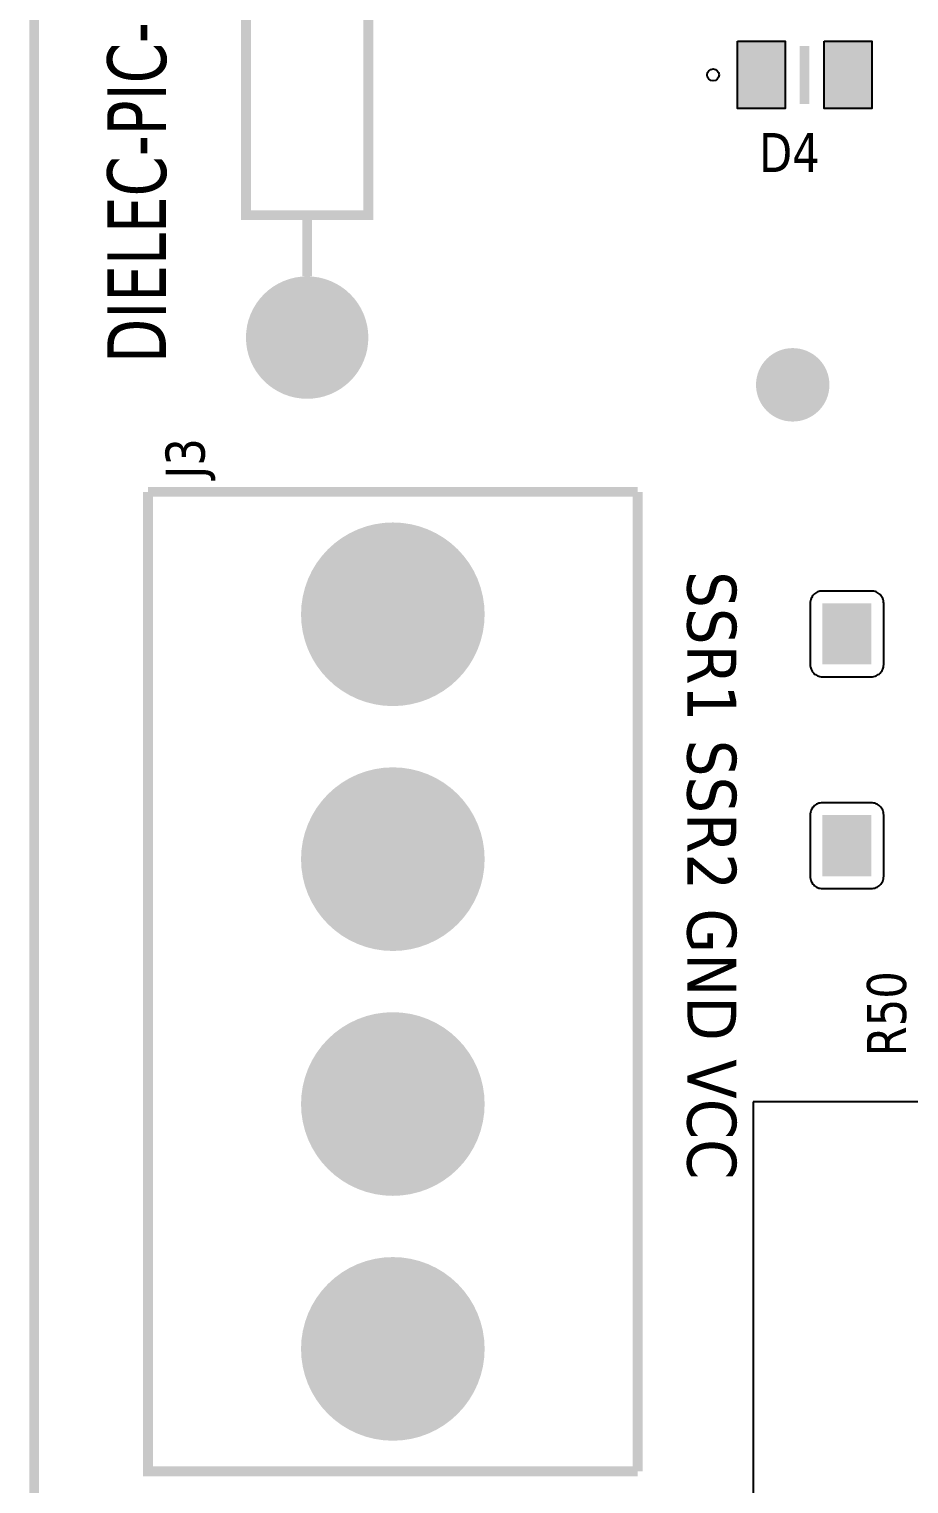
# Model space of a CAD drawing. Header units: millimetres. Extents: x 124 to 302, y 105 to 223.
# Drawn here: x 295.254 to 295.973, y 220.577 to 221.765 of the extents above; entities that cross this region are included whole.
import ezdxf

# ---------------------------------------------------------------- set-up
doc = ezdxf.new("R2010")
doc.units = ezdxf.units.MM
doc.layers.add('DESC', color=250, linetype='Continuous')
doc.styles.get("Standard").update_dxf_attribs({"font": 'tahoma.ttf'})

# ---------------------------------------------------------------- blocks, each defined once
blk = doc.blocks.new('RPAD')
blk.add_trace([(-0.5, -0.5), (-0.5, 0.5), (0.5, -0.5), (0.5, 0.5)])
blk = doc.blocks.new('EPAD')
at = {"const_width": 0.5}
blk.add_lwpolyline([(-0.25, 0, 1), (0.25, 0, 1)], format="xyb", close=True, dxfattribs=at)
blk = doc.blocks.new('PCB_CamaraClimatica')
for points, const_width in [([(147.0389, 110.574), (153.4499, 110.574), (153.4499, 115.4463), (147.0389, 115.4463), (147.0389, 110.574)], 0.008), ([(147.0389, 110.574), (153.4499, 110.574), (153.4499, 115.4463), (147.0389, 115.4463), (147.0389, 110.574)], 0.008), ([(147.0389, 110.574), (153.4499, 110.574), (153.4499, 115.4463), (147.0389, 115.4463), (147.0389, 110.574)], 0.008), ([(147.212, 113.5921), (147.312, 113.5921), (147.312, 113.9921), (147.212, 113.9921), (147.212, 113.5921)], 0.008), ([(147.212, 113.5921), (147.312, 113.5921), (147.312, 113.9921), (147.212, 113.9921), (147.212, 113.5921)], 0.008), ([(147.212, 113.5921), (147.312, 113.5921), (147.312, 113.9921), (147.212, 113.9921), (147.212, 113.5921)], 0.008), ([(147.6684, 113.7302), (147.6684, 113.683)], 0.00787), ([(147.6684, 113.7302), (147.6684, 113.683)], 0.00787), ([(147.6684, 113.7302), (147.6684, 113.683)], 0.00787), ([(147.262, 113.5921), (147.262, 113.5421)], 0.008), ([(147.262, 113.5921), (147.262, 113.5421)], 0.008), ([(147.262, 113.5921), (147.262, 113.5421)], 0.008), ([(147.532, 113.3661), (147.132, 113.3661)], 0.008), ([(147.532, 112.5661), (147.132, 112.5661), (147.132, 113.3661)], 0.008), ([(147.532, 113.3661), (147.132, 113.3661)], 0.008), ([(147.532, 112.5661), (147.132, 112.5661), (147.132, 113.3661)], 0.008), ([(147.532, 113.3661), (147.132, 113.3661)], 0.008), ([(147.532, 112.5661), (147.132, 112.5661), (147.132, 113.3661)], 0.008), ([(147.532, 113.3661), (147.532, 112.5661)], 0.008), ([(147.532, 113.3661), (147.532, 112.5661)], 0.008), ([(147.532, 113.3661), (147.532, 112.5661)], 0.008)]:
    blk.add_lwpolyline(points, dxfattribs=dict(const_width=const_width))
for points in [[(147.6135, 113.7341), (147.6525, 113.7341), (147.6525, 113.6791), (147.6135, 113.6791), (147.6135, 113.7341)], [(147.6843, 113.7341), (147.7233, 113.7341), (147.7233, 113.6791), (147.6843, 113.6791), (147.6843, 113.7341)], [(147.723, 113.2851), (147.683, 113.2851), (147.6819, 113.285), (147.6809, 113.2849), (147.68, 113.2847), (147.679, 113.2843), (147.6782, 113.2839), (147.6773, 113.2834), (147.6766, 113.2828), (147.6759, 113.2822), (147.6752, 113.2815), (147.6747, 113.2807), (147.6742, 113.2799), (147.6737, 113.279), (147.6734, 113.2781), (147.6732, 113.2771), (147.673, 113.2761), (147.673, 113.2751), (147.673, 113.2251), (147.673, 113.2241), (147.6732, 113.223), (147.6734, 113.2221), (147.6737, 113.2212), (147.6742, 113.2203), (147.6747, 113.2195), (147.6752, 113.2187), (147.6759, 113.218), (147.6766, 113.2173), (147.6773, 113.2168), (147.6782, 113.2163), (147.679, 113.2159), (147.68, 113.2155), (147.6809, 113.2153), (147.6819, 113.2151), (147.683, 113.2151), (147.723, 113.2151), (147.724, 113.2151), (147.725, 113.2153), (147.726, 113.2155), (147.7269, 113.2159), (147.7278, 113.2163), (147.7286, 113.2168), (147.7294, 113.2173), (147.7301, 113.218), (147.7307, 113.2187), (147.7313, 113.2195), (147.7318, 113.2203), (147.7322, 113.2212), (147.7325, 113.2221), (147.7328, 113.223), (147.7329, 113.2241), (147.733, 113.2251), (147.733, 113.2751), (147.7329, 113.2761), (147.7328, 113.2771), (147.7325, 113.2781), (147.7322, 113.279), (147.7318, 113.2799), (147.7313, 113.2807), (147.7307, 113.2815), (147.7301, 113.2822), (147.7294, 113.2828), (147.7286, 113.2834), (147.7278, 113.2839), (147.7269, 113.2843), (147.726, 113.2847), (147.725, 113.2849), (147.724, 113.285), (147.723, 113.2851)], [(147.723, 113.1121), (147.683, 113.1121), (147.6819, 113.112), (147.6809, 113.1119), (147.68, 113.1117), (147.679, 113.1113), (147.6782, 113.1109), (147.6773, 113.1104), (147.6766, 113.1098), (147.6759, 113.1092), (147.6752, 113.1085), (147.6747, 113.1077), (147.6742, 113.1069), (147.6737, 113.106), (147.6734, 113.1051), (147.6732, 113.1041), (147.673, 113.1031), (147.673, 113.1021), (147.673, 113.0521), (147.673, 113.0511), (147.6732, 113.05), (147.6734, 113.0491), (147.6737, 113.0482), (147.6742, 113.0473), (147.6747, 113.0465), (147.6752, 113.0457), (147.6759, 113.045), (147.6766, 113.0443), (147.6773, 113.0438), (147.6782, 113.0433), (147.679, 113.0429), (147.68, 113.0425), (147.6809, 113.0423), (147.6819, 113.0421), (147.683, 113.0421), (147.723, 113.0421), (147.724, 113.0421), (147.725, 113.0423), (147.726, 113.0425), (147.7269, 113.0429), (147.7278, 113.0433), (147.7286, 113.0438), (147.7294, 113.0443), (147.7301, 113.045), (147.7307, 113.0457), (147.7313, 113.0465), (147.7318, 113.0473), (147.7322, 113.0482), (147.7325, 113.0491), (147.7328, 113.05), (147.7329, 113.0511), (147.733, 113.0521), (147.733, 113.1021), (147.7329, 113.1031), (147.7328, 113.1041), (147.7325, 113.1051), (147.7322, 113.106), (147.7318, 113.1069), (147.7313, 113.1077), (147.7307, 113.1085), (147.7301, 113.1092), (147.7294, 113.1098), (147.7286, 113.1104), (147.7278, 113.1109), (147.7269, 113.1113), (147.726, 113.1117), (147.725, 113.1119), (147.724, 113.112), (147.723, 113.1121)]]:
    blk.add_lwpolyline(points, close=True)
blk.add_lwpolyline([(147.6263, 112.8678), (147.6263, 112.2905), (147.8542, 112.2905), (147.8542, 112.8678), (147.6263, 112.8678)])
blk.add_circle((147.5936, 113.7066), 0.00492)
blk.add_circle((147.5936, 113.7066), 0.00492)
blk.add_circle((147.5936, 113.7066), 0.00492)
for name, p, xscale, yscale in [('RPAD', (147.633, 113.7066), 0.039, 0.055), ('RPAD', (147.7038, 113.7066), 0.039, 0.055), ('EPAD', (147.262, 113.4921), 0.1, 0.1), ('EPAD', (147.6587, 113.4535), 0.06, 0.06), ('EPAD', (147.332, 113.2661), 0.15, 0.15), ('RPAD', (147.703, 113.2501), 0.04, 0.05), ('EPAD', (147.332, 113.0661), 0.15, 0.15), ('RPAD', (147.703, 113.0771), 0.04, 0.05), ('EPAD', (147.332, 112.8661), 0.15, 0.15), ('EPAD', (147.332, 112.6661), 0.15, 0.15)]:
    blk.add_blockref(name, p, dxfattribs=dict(xscale=xscale, yscale=yscale))
for s, height, width, p in [('DIELEC-PIC-CCR002', 0.048, 0.833333, (147.1467, 113.4712)), ('DIELEC-PIC-CCR002', 0.048, 0.833333, (147.1467, 113.4712)), ('DIELEC-PIC-CCR002', 0.048, 0.833333, (147.1467, 113.4712)), ('J3', 0.032, 0.9375, (147.1783, 113.377)), ('J3', 0.032, 0.9375, (147.1783, 113.377)), ('J3', 0.032, 0.9375, (147.1783, 113.377)), ('R50', 0.032, 0.9375, (147.7513, 112.905)), ('R50', 0.032, 0.9375, (147.7513, 112.905)), ('R50', 0.032, 0.9375, (147.7513, 112.905))]:
    blk.add_text(s, height=height, rotation=90, dxfattribs=dict(width=width)).set_placement(p)
at = {"width": 0.9375}
blk.add_text('D4', height=0.032, dxfattribs=at).set_placement((147.6311, 113.6272))
blk.add_text('D4', height=0.032, dxfattribs=at).set_placement((147.6311, 113.6272))
blk.add_text('D4', height=0.032, dxfattribs=at).set_placement((147.6311, 113.6272))
blk.add_text('SSR1 SSR2 GND VCC', height=0.04, rotation=270).set_placement((147.5726, 113.3013))
blk.add_text('SSR1 SSR2 GND VCC', height=0.04, rotation=270).set_placement((147.5726, 113.3013))
blk.add_text('SSR1 SSR2 GND VCC', height=0.04, rotation=270).set_placement((147.5726, 113.3013))

msp = doc.modelspace()

# ---------------------------------------------------------------- block references
at = {"layer": 'DESC'}
msp.add_blockref('PCB_CamaraClimatica', (148.219, 108.0207), dxfattribs=at)

doc.saveas('drawing.dxf')
